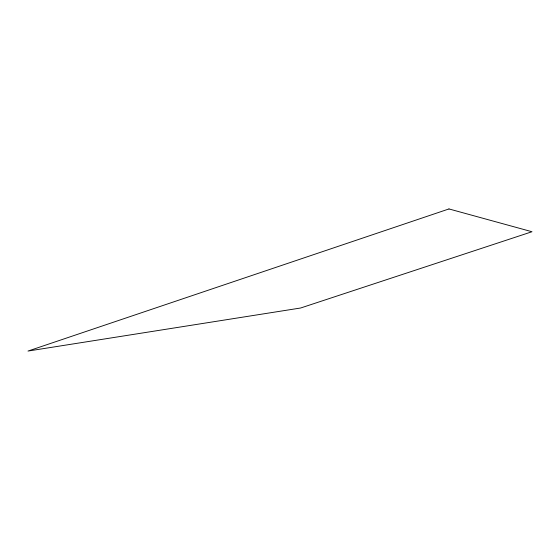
<?xml version="1.0" encoding="UTF-8"?>
<svg xmlns="http://www.w3.org/2000/svg" width="560" height="560" viewBox="0 0 560 560"><rect width="100%" height="100%" fill="white"/><g stroke="black" fill="none" stroke-linecap="round" stroke-linejoin="round"><path stroke-width="0.84" d="M448.966 208.943L28 351.057L300.622 308.007L532 231.735L448.966 208.943"/></g></svg>
